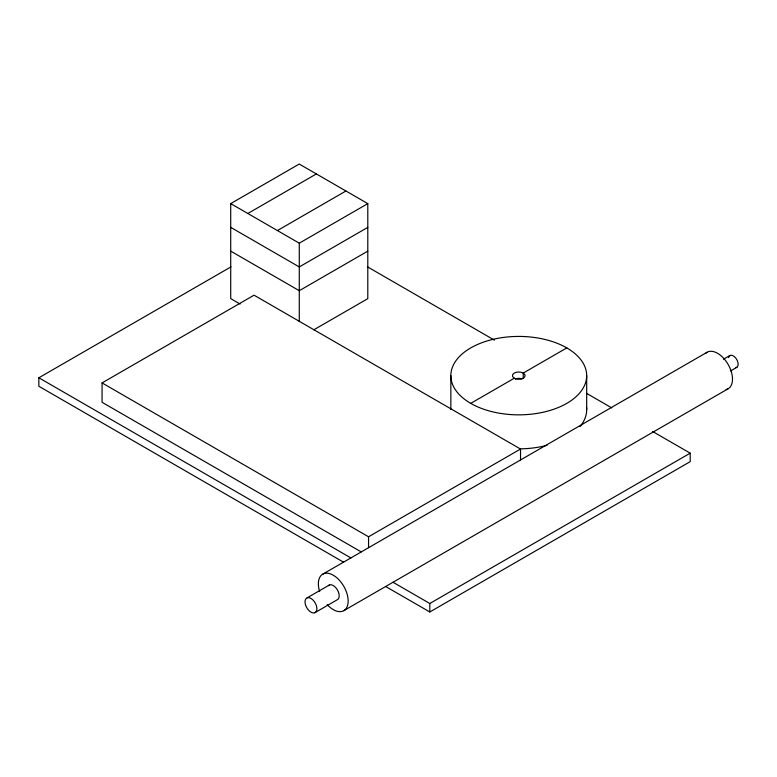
<?xml version="1.0" encoding="UTF-8"?>
<svg xmlns="http://www.w3.org/2000/svg" width="777" height="777" viewBox="0 0 777 777"><rect width="100%" height="100%" fill="white"/><g stroke="black" fill="none" stroke-linecap="round" stroke-linejoin="round"><path stroke-width="1.17" d="M240.074 304.03L230.72 298.63L230.72 203.603L299.242 164.044L367.793 203.623L367.793 298.65L313.811 329.817M247.863 213.49L316.385 173.931M277.418 230.555L345.94 190.996M343.628 562.227L38.85 386.266L38.85 377.787L230.992 266.851M230.72 203.603L299.281 243.182L367.793 203.623M367.793 227.379L299.281 266.938L230.72 227.36M361.208 551.903L102.059 402.292L102.059 382.925L254.04 295.182L520.532 449.038L520.532 459.926M367.793 251.136L299.281 290.695L230.72 251.117M470.745 403.37L514.306 378.214M566.792 347.911L523.232 373.057L523.232 378.37M102.059 382.925L368.551 536.781L520.532 449.038M322.737 574.164L707.07 352.272M307.206 597.804L329.516 584.926M723.426 359.246L729.71 355.623M730.623 370.911L736.907 367.278M314.704 612.781A8.401 4.847 60 0 0 313.073 600.106A8.401 4.847 60 0 0 305.089 603.001A8.401 4.847 60 0 0 314.704 612.781L337.014 599.902A8.401 4.847 60 0 0 337.344 589.782A8.401 4.847 60 0 0 328.457 585.615M343.803 610.664L728.136 388.762M393.026 582.264L429.807 603.496L690.199 453.166L690.199 461.645L429.807 611.975L385.664 586.499M367.443 266.822L494.395 340.122M586.664 393.395L611.761 407.886M652.544 431.429L690.199 453.166M38.85 377.787L350.981 557.993M586.684 375.641A67.92 39.209 0 0 1 484.809 409.596A67.92 39.209 0 0 1 484.809 341.676A67.92 39.209 0 0 1 586.684 375.641L586.684 409.644M450.854 375.641L450.854 409.644M429.807 603.496L429.807 611.975M368.551 536.781L368.551 547.678M299.281 243.182L299.281 321.581M586.577 407.381A67.92 39.209 0 0 1 580.06 426.534M547.105 445.279A67.92 39.209 0 0 1 519.939 448.853M515.607 378.865A6.313 3.642 0 0 1 521.93 378.865M705.399 353.603A21.066 12.16 60 0 1 728.136 364.432A21.066 12.16 60 0 1 726.145 389.549M319.658 591.559A21.066 12.16 60 0 1 331.196 574.184A21.066 12.16 60 0 1 348.018 603.331A21.066 12.16 60 0 1 327.204 604.632M728.564 357.546A6.857 3.963 60 0 1 736.062 358.43A6.857 3.963 60 0 1 735.945 367.667M515.607 378.797A6.313 3.642 0 0 0 525.087 375.641A6.313 3.642 0 0 0 515.607 372.484A6.313 3.642 0 0 0 515.607 378.797"/></g></svg>
